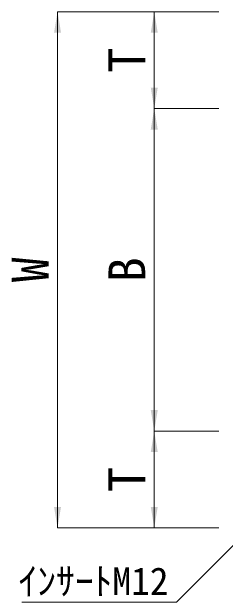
# Model space of a CAD drawing. Units: millimetres at full size, sheet at 1:30; details may follow other scales. Extents: x 19038 to 49388, y -43687 to -27642.
# Drawn here: x 22197 to 22528, y -36702 to -35786 of the extents above; entities that cross this region are included whole.
import ezdxf
from ezdxf.enums import TextEntityAlignment as Align

# ---------------------------------------------------------------- set-up
doc = ezdxf.new("R2010")
doc.units = ezdxf.units.MM
doc.header["$LTSCALE"] = 30
doc.layers.add('寸法線', color=7, linetype='Continuous', lineweight=9)
doc.styles.add('ＭＳ ゴシック', font='')
doc.styles.get('ＭＳ ゴシック').set_extended_font_data('MS Gothic')

# ---------------------------------------------------------------- blocks, each defined once
blk = doc.blocks.new('filled_arrow')
at = {"color": 0, "linetype": 'Continuous', "lineweight": -2}
blk.add_solid([(7.5, 1.25), (0, 0), (7.5, -1.25)], dxfattribs=at)

msp = doc.modelspace()

# ---------------------------------------------------------------- linework, layer by layer
at = {"layer": '寸法線'}
for p, q in [((22267.83, -36586.38), (22267.83, -35786.38)), ((22517.83, -35786.38), (22267.83, -35786.38)), ((22417.83, -35936.38), (22417.83, -35786.38)), ((22517.83, -35786.38), (22417.83, -35786.38)), ((22417.83, -36436.38), (22417.83, -35936.38)), ((22517.83, -35936.38), (22417.83, -35936.38)), ((22517.83, -35936.38), (22417.83, -35936.38)), ((22417.83, -36586.38), (22417.83, -36436.38)), ((22517.83, -36436.38), (22417.83, -36436.38)), ((22517.83, -36436.38), (22417.83, -36436.38)), ((22517.83, -36586.38), (22267.83, -36586.38)), ((22517.83, -36586.38), (22417.83, -36586.38))]:
    msp.add_line(p, q, dxfattribs=at)
msp.add_lwpolyline([(22639.47, -36514.74), (22452.57, -36701.64), (22212.33, -36701.64)], dxfattribs=at)

# ---------------------------------------------------------------- block references
at = {"layer": '寸法線', "xscale": 4.33, "yscale": 4.33}
for p, rotation in [((22267.83, -35786.38), 270), ((22417.83, -35786.38), 270), ((22417.83, -35936.38), 90), ((22417.83, -35936.38), 270), ((22417.83, -36436.38), 90), ((22417.83, -36436.38), 270), ((22267.83, -36586.38), 90), ((22417.83, -36586.38), 90)]:
    msp.add_blockref('filled_arrow', p, dxfattribs=dict(at, rotation=rotation))

# ---------------------------------------------------------------- texts
at = {"layer": '寸法線', "style": 'ＭＳ ゴシック'}
for s, p in [('T', (22375.33, -35861.38)), ('W', (22225.33, -36186.38)), ('B', (22375.33, -36186.38)), ('T', (22375.33, -36511.38))]:
    msp.add_text(s, height=56.96, rotation=90, dxfattribs=at).set_placement(p, align=Align.MIDDLE_CENTER)
msp.add_text('ｲﾝｻｰﾄM12', height=42.72, dxfattribs=at).set_placement((22440.07, -36647.64), align=Align.TOP_RIGHT)

doc.saveas('drawing.dxf')
